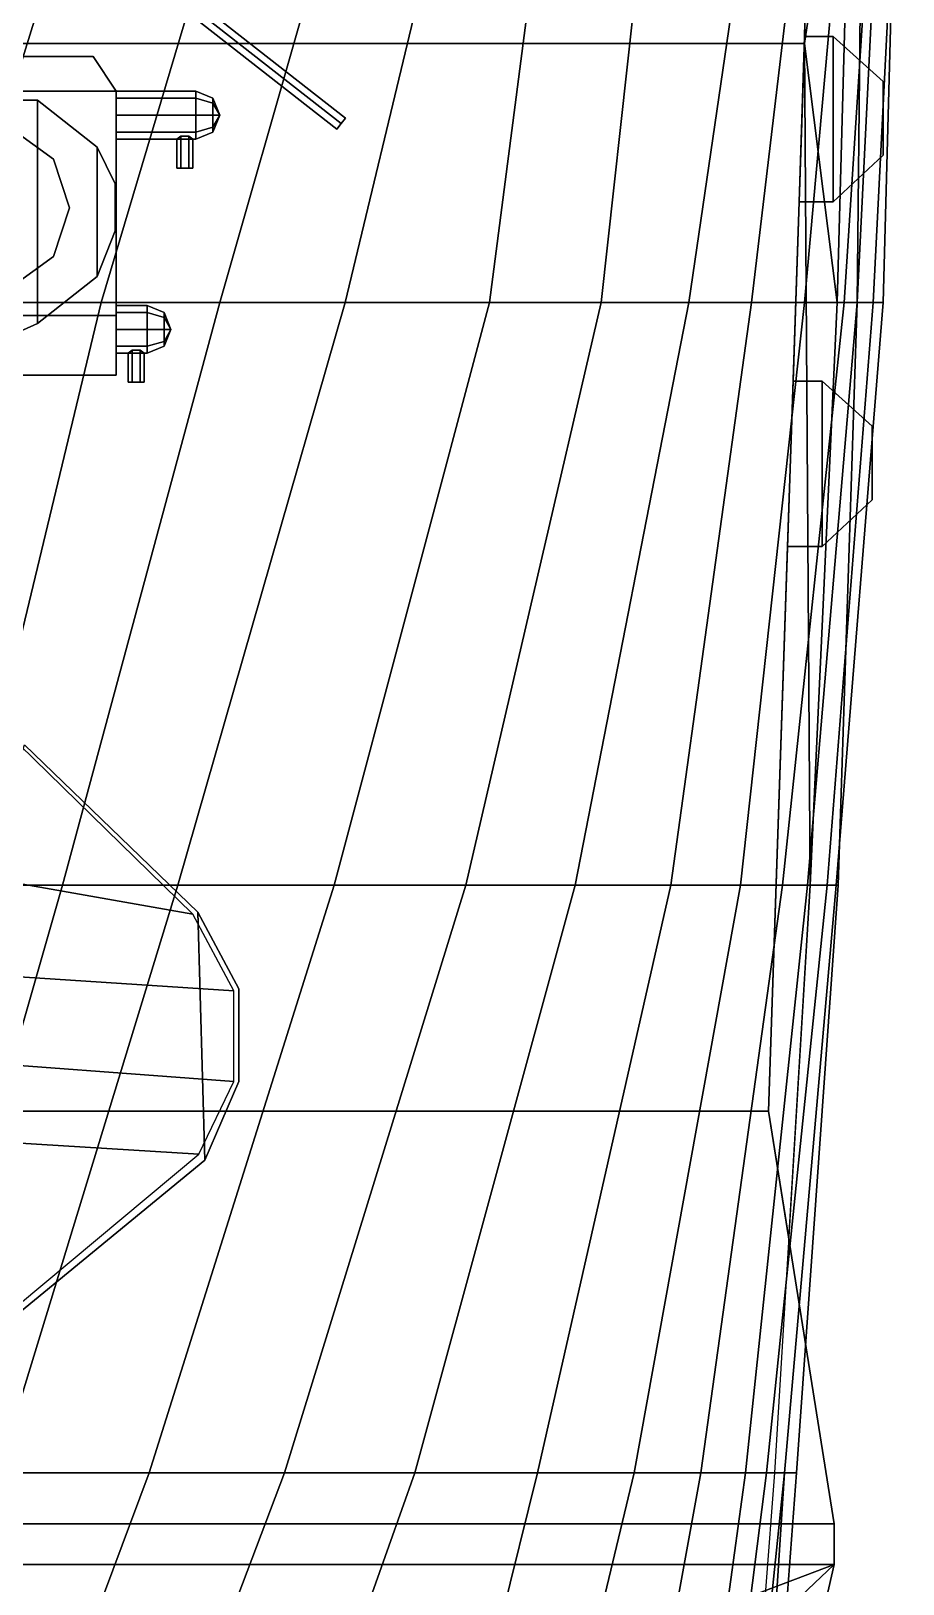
# Model space of a CAD drawing. Extents: x -14 to 14, y -80 to 101.
# Drawn here: x 4.06 to 12.82, y -39.89 to -24.3 of the extents above; entities that cross this region are included whole.
import ezdxf

# ---------------------------------------------------------------- set-up
doc = ezdxf.new("R2010")
doc.units = 0
doc.layers.get('0').update_dxf_attribs({"linetype": 'CONTINUOUS'})
for name, color, linetype in [('CITADELLE', 3, 'CONTINUOUS'), ('PLATFORMS', 6, 'CONTINUOUS'), ('RANGEFINDERS', 2, 'CONTINUOUS')]:
    doc.layers.add(name, color=color, linetype=linetype)

msp = doc.modelspace()

# ---------------------------------------------------------------- linework, layer by layer
for points in [[(12.11, -12.91, 1.9), (11.83, -24.43, 1.9), (11.83, -24.43, 1.9), (12.32, -21.15, 1.9)], [(3.22, -27.03, -9.44), (0, -27.03, -9.55), (0, -21.15, -9.55), (5.04, -21.15, -9.44)], [(4.77, -27.03, -9.34), (3.22, -27.03, -9.44), (5.04, -21.15, -9.44), (6.52, -21.15, -9.34)], [(5.96, -27.03, -9.21), (4.77, -27.03, -9.34), (6.52, -21.15, -9.34), (7.64, -21.15, -9.21)], [(7.22, -27.03, -9), (5.96, -27.03, -9.21), (7.64, -21.15, -9.21), (8.63, -21.15, -9)], [(8.67, -27.03, -8.63), (7.22, -27.03, -9), (8.63, -21.15, -9), (9.43, -21.15, -8.76)], [(9.79, -27.03, -8.17), (8.67, -27.03, -8.63), (9.43, -21.15, -8.76), (10.44, -21.15, -8.31)], [(10.67, -27.03, -7.56), (9.79, -27.03, -8.17), (10.44, -21.15, -8.31), (11.53, -21.15, -7.56)], [(11.3, -27.03, -6.9), (10.67, -27.03, -7.56), (11.53, -21.15, -7.56), (12, -21.15, -6.9)], [(11.83, -27.03, -6.04), (11.3, -27.03, -6.9), (12, -21.15, -6.9), (12.36, -21.15, -6.04)], [(12.23, -27.03, -4.63), (11.83, -27.03, -6.04), (12.36, -21.15, -6.04), (12.61, -21.15, -4.63)], [(12.32, -21.15, 1.9), (11.83, -24.43, 1.9), (11.83, -24.43, 1.9), (12.16, -27.03, 1.9)], [(12.16, -27.03, 1.9), (12.36, -27.03, 1.77), (12.42, -21.15, 1.77), (12.32, -21.15, 1.9)], [(12.36, -27.03, -3.26), (12.23, -27.03, -4.63), (12.61, -21.15, -4.63), (12.65, -21.15, -3.26)], [(12.52, -27.03, -3.04), (12.36, -27.03, -3.26), (12.65, -21.15, -3.26), (12.82, -21.15, -3.04)], [(12.36, -27.03, 1.77), (12.62, -27.03, -2.04), (12.78, -21.15, -2.05), (12.42, -21.15, 1.77)], [(12.62, -27.03, -2.04), (12.52, -27.03, -3.04), (12.82, -21.15, -3.04), (12.78, -21.15, -2.05)], [(11.89, -32.88, 1.9), (11.83, -24.43, 1.9), (11.47, -35.15, 1.9), (11.674, -36.427, 1.9)], [(12.16, -27.03, 1.9), (11.83, -24.43, 1.9), (11.83, -24.43, 1.9), (11.89, -32.88, 1.9)], [(3.36, -32.88, -9.34), (2.55, -32.88, -9.44), (3.22, -27.03, -9.44), (4.77, -27.03, -9.34)], [(4.38, -32.88, -9.21), (3.36, -32.88, -9.34), (4.77, -27.03, -9.34), (5.96, -27.03, -9.21)], [(5.54, -32.88, -9), (4.38, -32.88, -9.21), (5.96, -27.03, -9.21), (7.22, -27.03, -9)], [(7.11, -32.88, -8.63), (5.54, -32.88, -9), (7.22, -27.03, -9), (8.67, -27.03, -8.63)], [(8.43, -32.88, -8.17), (7.11, -32.88, -8.63), (8.67, -27.03, -8.63), (9.79, -27.03, -8.17)], [(9.53, -32.88, -7.56), (8.43, -32.88, -8.17), (9.79, -27.03, -8.17), (10.67, -27.03, -7.56)], [(10.49, -32.88, -6.76), (9.53, -32.88, -7.56), (10.67, -27.03, -7.56), (11.3, -27.03, -6.9)], [(11.19, -32.88, -5.77), (10.49, -32.88, -6.76), (11.3, -27.03, -6.9), (11.83, -27.03, -6.04)], [(11.61, -32.88, -4.63), (11.19, -32.88, -5.77), (11.83, -27.03, -6.04), (12.23, -27.03, -4.63)], [(11.86, -32.88, -3.26), (11.61, -32.88, -4.63), (12.23, -27.03, -4.63), (12.36, -27.03, -3.26)], [(12.06, -32.88, -3.04), (11.86, -32.88, -3.26), (12.36, -27.03, -3.26), (12.52, -27.03, -3.04)], [(11.89, -32.88, 1.9), (12.17, -32.88, 1.77), (12.36, -27.03, 1.77), (12.16, -27.03, 1.9)], [(12.15, -32.88, -2.05), (12.06, -32.88, -3.04), (12.52, -27.03, -3.04), (12.62, -27.03, -2.04)], [(12.17, -32.88, 1.77), (12.15, -32.88, -2.05), (12.62, -27.03, -2.04), (12.36, -27.03, 1.77)], [(2.69, -38.78, -9.21), (1.95, -38.78, -9.34), (3.36, -32.88, -9.34), (4.38, -32.88, -9.21)], [(3.73, -38.78, -9), (2.69, -38.78, -9.21), (4.38, -32.88, -9.21), (5.54, -32.88, -9)], [(5.25, -38.78, -8.63), (3.73, -38.78, -9), (5.54, -32.88, -9), (7.11, -32.88, -8.63)], [(6.61, -38.78, -8.17), (5.25, -38.78, -8.63), (7.11, -32.88, -8.63), (8.43, -32.88, -8.17)], [(7.92, -38.78, -7.56), (6.61, -38.78, -8.17), (8.43, -32.88, -8.17), (9.53, -32.88, -7.56)], [(9.15, -38.78, -6.76), (7.92, -38.78, -7.56), (9.53, -32.88, -7.56), (10.49, -32.88, -6.76)], [(10.12, -38.78, -5.77), (9.15, -38.78, -6.76), (10.49, -32.88, -6.76), (11.19, -32.88, -5.77)], [(10.79, -38.78, -4.63), (10.12, -38.78, -5.77), (11.19, -32.88, -5.77), (11.61, -32.88, -4.63)], [(11.24, -38.78, -3.26), (10.79, -38.78, -4.63), (11.61, -32.88, -4.63), (11.86, -32.88, -3.26)], [(11.45, -38.78, -3.04), (11.24, -38.78, -3.26), (11.86, -32.88, -3.26), (12.06, -32.88, -3.04)], [(11.63, -38.78, -2.05), (11.45, -38.78, -3.04), (12.06, -32.88, -3.04), (12.15, -32.88, -2.05)], [(11.53, -38.78, 1.9), (11.75, -38.78, 1.77), (12.17, -32.88, 1.77), (11.89, -32.88, 1.9)], [(11.75, -38.78, 1.77), (11.63, -38.78, -2.05), (12.15, -32.88, -2.05), (12.17, -32.88, 1.77)], [(3.05, -44.67, -8.63), (1.99, -44.67, -9), (3.73, -38.78, -9), (5.25, -38.78, -8.63)], [(4.38, -44.67, -8.17), (3.05, -44.67, -8.63), (5.25, -38.78, -8.63), (6.61, -38.78, -8.17)], [(5.83, -44.67, -7.56), (4.38, -44.67, -8.17), (6.61, -38.78, -8.17), (7.92, -38.78, -7.56)], [(7.69, -44.67, -6.58), (5.83, -44.67, -7.56), (7.92, -38.78, -7.56), (9.15, -38.78, -6.76)], [(8.71, -44.67, -5.77), (7.69, -44.67, -6.58), (9.15, -38.78, -6.76), (10.12, -38.78, -5.77)], [(9.72, -44.67, -4.63), (8.71, -44.67, -5.77), (10.12, -38.78, -5.77), (10.79, -38.78, -4.63)], [(10.43, -44.67, -3.26), (9.72, -44.67, -4.63), (10.79, -38.78, -4.63), (11.24, -38.78, -3.26)], [(10.7, -44.67, -3.04), (10.43, -44.67, -3.26), (11.24, -38.78, -3.26), (11.45, -38.78, -3.04)], [(11.02, -44.67, -2.05), (10.7, -44.67, -3.04), (11.45, -38.78, -3.04), (11.63, -38.78, -2.05)], [(11.25, -44.67, -0.31), (11.02, -44.67, -2.05), (11.63, -38.78, -2.05)], [(11.08, -44.67, 1.9), (11.31, -44.67, 1.77), (11.75, -38.78, 1.77), (11.53, -38.78, 1.9)], [(11.31, -44.67, 1.77), (11.25, -44.67, -0.31), (11.63, -38.78, -2.05), (11.75, -38.78, 1.77)]]:
    msp.add_3dface(points)
at = {"layer": 'CITADELLE'}
for points in [[(12.11, -12.91, 4.59), (-12.11, -12.91, 4.59), (-11.83, -24.43, 4.59), (11.83, -24.43, 4.59)], [(12.11, -12.91, 1.9), (12.11, -12.91, 4.59), (11.832, -24.36, 4.59), (11.832, -24.36, 1.9)], [(11.83, -24.43, 4.59), (-11.83, -24.43, 4.59), (-11.47, -35.15, 4.59), (11.47, -35.15, 4.59)], [(11.777, -26.02, 1.9), (11.832, -24.36, 1.9), (12.12, -24.36, 1.9), (12.12, -26.02, 1.9)], [(12.12, -26.02, 4.59), (12.12, -24.36, 4.59), (11.832, -24.36, 4.59), (11.777, -26.02, 4.59)], [(12.12, -24.36, 4.59), (12.12, -24.36, 1.9), (11.832, -24.36, 1.9), (11.832, -24.36, 4.59)], [(12.62, -24.81, 4.59), (12.62, -24.81, 2.66), (12.12, -24.36, 1.9), (12.12, -24.36, 4.59)], [(12.62, -24.81, 2.66), (12.62, -25.55, 2.66), (12.12, -26.02, 1.9), (12.12, -24.36, 1.9)], [(12.12, -24.36, 4.59), (12.12, -26.02, 4.59), (12.62, -25.55, 4.59), (12.62, -24.81, 4.59)], [(12.62, -25.55, 4.59), (12.62, -25.55, 2.66), (12.62, -24.81, 2.66), (12.62, -24.81, 4.59)], [(12.12, -26.02, 4.59), (12.12, -26.02, 1.9), (12.62, -25.55, 2.66), (12.62, -25.55, 4.59)], [(11.777, -26.02, 1.9), (11.777, -26.02, 4.59), (11.716, -27.82, 4.59), (11.716, -27.82, 1.9)], [(11.777, -26.02, 4.59), (11.777, -26.02, 1.9), (12.12, -26.02, 1.9), (12.12, -26.02, 4.59)], [(11.66, -29.48, 1.9), (11.716, -27.82, 1.9), (12.01, -27.82, 1.9), (12.01, -29.48, 1.9)], [(12.01, -29.48, 4.59), (12.01, -27.82, 4.59), (11.716, -27.82, 4.59), (11.66, -29.48, 4.59)], [(12.01, -27.82, 4.59), (12.01, -27.82, 1.9), (11.716, -27.82, 1.9), (11.716, -27.82, 4.59)], [(12.51, -28.27, 4.59), (12.51, -28.27, 2.66), (12.01, -27.82, 1.9), (12.01, -27.82, 4.59)], [(12.01, -27.82, 4.59), (12.01, -29.48, 4.59), (12.51, -29.01, 4.59), (12.51, -28.27, 4.59)], [(12.51, -28.27, 2.66), (12.51, -29.01, 2.66), (12.01, -29.48, 1.9), (12.01, -27.82, 1.9)], [(12.51, -29.01, 4.59), (12.51, -29.01, 2.66), (12.51, -28.27, 2.66), (12.51, -28.27, 4.59)], [(12.01, -29.48, 4.59), (12.01, -29.48, 1.9), (12.51, -29.01, 2.66), (12.51, -29.01, 4.59)], [(11.66, -29.48, 1.9), (11.66, -29.48, 4.59), (11.47, -35.15, 4.59), (11.47, -35.15, 1.9)], [(11.66, -29.48, 4.59), (11.66, -29.48, 1.9), (12.01, -29.48, 1.9), (12.01, -29.48, 4.59)], [(11.47, -35.15, 4.59), (-11.47, -35.15, 4.59), (-12.13, -39.29, 4.59), (12.13, -39.29, 4.59)], [(11.47, -35.15, 1.9), (11.47, -35.15, 4.59), (12.13, -39.29, 4.59), (12.13, -39.29, 1.9)], [(12.13, -39.29, 4.59), (-12.13, -39.29, 4.59), (-12.13, -39.7, 4.59), (12.13, -39.7, 4.59)], [(12.13, -39.29, 1.9), (12.13, -39.29, 4.59), (12.13, -39.7, 4.59), (12.13, -39.7, 1.9)], [(12.13, -39.7, 4.59), (-12.13, -39.7, 4.59), (-11.23, -40.04, 4.59), (11.23, -40.04, 4.59)], [(12.05, -40.05, 3.04), (12.13, -39.7, 3.04), (10.21, -41.52, 3.04), (10.67, -41.42, 3.04)], [(12.13, -39.7, 3.04), (11.23, -40.04, 3.04), (10.25, -41.21, 3.04), (10.21, -41.52, 3.04)], [(12.13, -39.7, 3.04), (12.13, -39.7, 4.59), (11.23, -40.04, 4.59), (11.23, -40.04, 3.04)], [(12.13, -39.7, 1.9), (12.13, -39.7, 3.04), (12.05, -40.05, 3.04), (12.05, -40.05, 1.9)]]:
    msp.add_3dface(points, dxfattribs=at)
at = {"layer": 'PLATFORMS'}
for points in [[(1.12, -20.5, 29.47), (1.077, -20.555, 29.4), (7.137, -25.29, 29.4), (7.18, -25.234, 29.47)], [(1.077, -20.555, 29.4), (1.12, -20.5, 29.33), (7.18, -25.234, 29.33), (7.137, -25.29, 29.4)], [(1.12, -20.5, 29.33), (1.163, -20.445, 29.4), (7.223, -25.179, 29.4), (7.18, -25.234, 29.33)], [(1.163, -20.445, 29.4), (1.12, -20.5, 29.47), (7.18, -25.234, 29.47), (7.223, -25.179, 29.4)], [(4.13, -25, 16.94), (4.13, -25, 16.79), (2.57, -25, 16.79), (2.57, -25, 16.94)], [(4.13, -27.24, 16.94), (4.13, -25, 16.94), (2.57, -25, 16.94), (2.58, -27.94, 16.94)], [(2.58, -27.94, 16.79), (2.57, -25, 16.79), (4.13, -25, 16.79), (4.13, -27.24, 16.79)], [(4.73, -25.47, 16.94), (4.73, -25.47, 16.79), (4.13, -25, 16.79), (4.13, -25, 16.94)], [(4.73, -26.77, 16.94), (4.73, -25.47, 16.94), (4.13, -25, 16.94), (4.13, -27.24, 16.94)], [(4.13, -27.24, 16.79), (4.13, -25, 16.79), (4.73, -25.47, 16.79), (4.73, -26.77, 16.79)], [(7.18, -25.234, 29.33), (7.223, -25.179, 29.4), (7.18, -25.234, 29.47), (7.137, -25.29, 29.4)], [(4.73, -26.77, 16.79), (4.73, -25.47, 16.79), (4.91, -25.84, 16.79), (4.91, -26.31, 16.79)], [(4.91, -26.31, 16.94), (4.91, -25.84, 16.94), (4.73, -25.47, 16.94), (4.73, -26.77, 16.94)], [(4.91, -25.84, 16.94), (4.91, -25.84, 16.79), (4.73, -25.47, 16.79), (4.73, -25.47, 16.94)], [(4.91, -26.31, 16.79), (4.91, -25.84, 16.79), (4.91, -25.84, 16.94), (4.91, -26.31, 16.94)], [(4.73, -26.77, 16.94), (4.73, -26.77, 16.79), (4.91, -26.31, 16.79), (4.91, -26.31, 16.94)], [(4.13, -27.24, 16.94), (4.13, -27.24, 16.79), (4.73, -26.77, 16.79), (4.73, -26.77, 16.94)], [(2.58, -27.94, 16.94), (2.58, -27.94, 16.79), (4.13, -27.24, 16.79), (4.13, -27.24, 16.94)], [(-3.95, -31.47, 13.63), (-5.69, -33.17, 13.63), (6.1, -33.94, 13.63), (5.69, -33.17, 13.63)], [(-3.95, -31.47, 13.63), (-3.95, -31.47, 13.63), (5.69, -33.17, 13.63), (3.95, -31.47, 13.63)], [(5.81, -35.64, 12.48), (1.35, -39.3, 12.48), (4, -31.47, 12.48), (5.74, -33.15, 12.48)], [(5.74, -33.15, 12.48), (4, -31.47, 12.48), (4, -31.47, 12.63), (5.74, -33.15, 12.63)], [(-5.69, -33.17, 13.63), (-6.1, -33.94, 13.63), (6.1, -34.85, 13.63), (6.1, -33.94, 13.63)], [(6.15, -33.92, 12.48), (5.74, -33.15, 12.48), (5.74, -33.15, 12.63), (6.15, -33.92, 12.63)], [(6.15, -34.85, 12.48), (5.81, -35.64, 12.48), (5.74, -33.15, 12.48), (6.15, -33.92, 12.48)], [(-6.1, -33.94, 13.63), (-6.1, -34.85, 13.63), (5.75, -35.58, 13.63), (6.1, -34.85, 13.63)], [(6.15, -33.92, 12.63), (6.15, -34.85, 12.63), (6.15, -34.85, 12.48), (6.15, -33.92, 12.48)], [(-6.1, -34.85, 13.63), (-5.75, -35.58, 13.63), (1.35, -39.25, 13.63), (5.75, -35.58, 13.63)], [(6.15, -34.85, 12.63), (5.81, -35.64, 12.63), (5.81, -35.64, 12.48), (6.15, -34.85, 12.48)], [(5.81, -35.64, 12.63), (1.35, -39.3, 12.63), (1.35, -39.3, 12.48), (5.81, -35.64, 12.48)]]:
    msp.add_3dface(points, dxfattribs=at)
at = {"layer": 'RANGEFINDERS'}
for points in [[(2.32, -24.91, 18), (2.55, -24.56, 18), (4.69, -24.56, 18), (4.92, -24.91, 18)], [(4.92, -24.91, 20), (4.69, -24.56, 20), (2.55, -24.56, 20), (2.32, -24.91, 20)], [(4.69, -24.56, 20), (4.69, -24.56, 18), (2.55, -24.56, 18), (2.55, -24.56, 20)], [(4.92, -24.91, 18), (4.69, -24.56, 18), (4.69, -24.56, 20), (4.92, -24.91, 20)], [(2.32, -27.76, 18), (2.32, -24.91, 18), (4.92, -24.91, 18), (4.92, -27.76, 18)], [(4.92, -27.16, 20), (4.92, -24.91, 20), (2.32, -24.91, 20), (2.32, -27.16, 20)], [(4.92, -27.76, 18), (4.92, -24.91, 18), (4.92, -24.91, 19), (4.92, -27.76, 19)], [(4.92, -27.76, 19), (4.92, -24.91, 19), (4.92, -24.91, 20), (4.92, -27.16, 20)], [(4.92, -24.98, 19.43), (4.92, -24.91, 19.6), (5.72, -24.91, 19.6), (5.72, -24.98, 19.43)], [(4.92, -24.91, 19.6), (4.92, -24.98, 19.77), (5.72, -24.98, 19.77), (5.72, -24.91, 19.6)], [(5.89, -24.98, 19.6), (5.72, -24.91, 19.6), (5.72, -24.98, 19.77), (5.89, -25.03, 19.72)], [(5.89, -25.03, 19.48), (5.72, -24.98, 19.43), (5.72, -24.91, 19.6), (5.89, -24.98, 19.6)], [(4.92, -25.15, 19.36), (4.92, -24.98, 19.43), (5.72, -24.98, 19.43), (5.72, -25.15, 19.36)], [(4.92, -24.98, 19.77), (4.92, -25.15, 19.84), (5.72, -25.15, 19.84), (5.72, -24.98, 19.77)], [(5.89, -25.03, 19.72), (5.72, -24.98, 19.77), (5.72, -25.15, 19.84), (5.89, -25.15, 19.77)], [(5.89, -25.15, 19.43), (5.72, -25.15, 19.36), (5.72, -24.98, 19.43), (5.89, -25.03, 19.48)], [(5.96, -25.15, 19.6), (5.89, -24.98, 19.6), (5.89, -25.03, 19.72), (5.96, -25.15, 19.6)], [(5.96, -25.15, 19.6), (5.89, -25.03, 19.48), (5.89, -24.98, 19.6), (5.96, -25.15, 19.6)], [(5.96, -25.15, 19.6), (5.89, -25.03, 19.72), (5.89, -25.15, 19.77), (5.96, -25.15, 19.6)], [(5.96, -25.15, 19.6), (5.89, -25.15, 19.43), (5.89, -25.03, 19.48), (5.96, -25.15, 19.6)], [(4.92, -25.32, 19.43), (4.92, -25.15, 19.36), (5.72, -25.15, 19.36), (5.72, -25.32, 19.43)], [(4.92, -25.15, 19.84), (4.92, -25.32, 19.77), (5.72, -25.32, 19.77), (5.72, -25.15, 19.84)], [(5.89, -25.15, 19.77), (5.72, -25.15, 19.84), (5.72, -25.32, 19.77), (5.89, -25.27, 19.72)], [(5.89, -25.27, 19.48), (5.72, -25.32, 19.43), (5.72, -25.15, 19.36), (5.89, -25.15, 19.43)], [(5.96, -25.15, 19.6), (5.89, -25.15, 19.77), (5.89, -25.27, 19.72), (5.96, -25.15, 19.6)], [(5.96, -25.15, 19.6), (5.89, -25.27, 19.72), (5.89, -25.32, 19.6), (5.96, -25.15, 19.6)], [(5.96, -25.15, 19.6), (5.89, -25.32, 19.6), (5.89, -25.27, 19.48), (5.96, -25.15, 19.6)], [(5.96, -25.15, 19.6), (5.89, -25.27, 19.48), (5.89, -25.15, 19.43), (5.96, -25.15, 19.6)], [(4.291, -25.592, 16.94), (3.876, -25.291, 16.94), (3.876, -25.291, 18), (4.291, -25.592, 18)], [(4.92, -25.39, 19.6), (4.92, -25.32, 19.43), (5.72, -25.32, 19.43), (5.72, -25.39, 19.6)], [(4.92, -25.32, 19.77), (4.92, -25.39, 19.6), (5.72, -25.39, 19.6), (5.72, -25.32, 19.77)], [(5.53, -25.39, 19.6), (5.57, -25.36, 19.531), (5.57, -25.68, 19.531), (5.53, -25.68, 19.6)], [(5.57, -25.36, 19.669), (5.53, -25.39, 19.6), (5.53, -25.68, 19.6), (5.57, -25.68, 19.669)], [(5.57, -25.36, 19.531), (5.65, -25.36, 19.531), (5.65, -25.68, 19.531), (5.57, -25.68, 19.531)], [(5.65, -25.36, 19.669), (5.57, -25.36, 19.669), (5.57, -25.68, 19.669), (5.65, -25.68, 19.669)], [(5.65, -25.36, 19.531), (5.69, -25.39, 19.6), (5.69, -25.68, 19.6), (5.65, -25.68, 19.531)], [(5.69, -25.39, 19.6), (5.65, -25.36, 19.669), (5.65, -25.68, 19.669), (5.69, -25.68, 19.6)], [(5.89, -25.27, 19.72), (5.72, -25.32, 19.77), (5.72, -25.39, 19.6), (5.89, -25.32, 19.6)], [(5.89, -25.32, 19.6), (5.72, -25.39, 19.6), (5.72, -25.32, 19.43), (5.89, -25.27, 19.48)], [(4.45, -26.08, 16.94), (4.291, -25.592, 16.94), (4.291, -25.592, 18), (4.45, -26.08, 18)], [(5.57, -25.68, 19.531), (5.65, -25.68, 19.531), (5.69, -25.68, 19.6), (5.53, -25.68, 19.6)], [(5.53, -25.68, 19.6), (5.69, -25.68, 19.6), (5.65, -25.68, 19.669), (5.57, -25.68, 19.669)], [(4.291, -26.568, 16.94), (4.45, -26.08, 16.94), (4.45, -26.08, 18), (4.291, -26.568, 18)], [(3.876, -26.869, 16.94), (4.291, -26.568, 16.94), (4.291, -26.568, 18), (3.876, -26.869, 18)], [(4.92, -27.06, 18.89), (4.92, -27.13, 19.06), (5.23, -27.13, 19.06), (5.23, -27.06, 18.89)], [(4.92, -27.13, 18.72), (4.92, -27.06, 18.89), (5.23, -27.06, 18.89), (5.23, -27.13, 18.72)], [(5.4, -27.13, 18.89), (5.23, -27.06, 18.89), (5.23, -27.13, 19.06), (5.4, -27.18, 19.01)], [(5.4, -27.18, 18.77), (5.23, -27.13, 18.72), (5.23, -27.06, 18.89), (5.4, -27.13, 18.89)], [(2.32, -27.16, 20), (2.32, -27.76, 19), (4.92, -27.76, 19), (4.92, -27.16, 20)], [(4.92, -27.13, 19.06), (4.92, -27.3, 19.13), (5.23, -27.3, 19.13), (5.23, -27.13, 19.06)], [(4.92, -27.3, 18.65), (4.92, -27.13, 18.72), (5.23, -27.13, 18.72), (5.23, -27.3, 18.65)], [(5.4, -27.18, 19.01), (5.23, -27.13, 19.06), (5.23, -27.3, 19.13), (5.4, -27.3, 19.06)], [(5.4, -27.3, 18.72), (5.23, -27.3, 18.65), (5.23, -27.13, 18.72), (5.4, -27.18, 18.77)], [(5.47, -27.3, 18.89), (5.4, -27.13, 18.89), (5.4, -27.18, 19.01), (5.47, -27.3, 18.89)], [(5.47, -27.3, 18.89), (5.4, -27.18, 18.77), (5.4, -27.13, 18.89), (5.47, -27.3, 18.89)], [(5.47, -27.3, 18.89), (5.4, -27.18, 19.01), (5.4, -27.3, 19.06), (5.47, -27.3, 18.89)], [(5.47, -27.3, 18.89), (5.4, -27.3, 18.72), (5.4, -27.18, 18.77), (5.47, -27.3, 18.89)], [(4.92, -27.3, 19.13), (4.92, -27.47, 19.06), (5.23, -27.47, 19.06), (5.23, -27.3, 19.13)], [(4.92, -27.47, 18.72), (4.92, -27.3, 18.65), (5.23, -27.3, 18.65), (5.23, -27.47, 18.72)], [(5.4, -27.3, 19.06), (5.23, -27.3, 19.13), (5.23, -27.47, 19.06), (5.4, -27.42, 19.01)], [(5.4, -27.42, 18.77), (5.23, -27.47, 18.72), (5.23, -27.3, 18.65), (5.4, -27.3, 18.72)], [(5.4, -27.42, 19.01), (5.23, -27.47, 19.06), (5.23, -27.54, 18.89), (5.4, -27.47, 18.89)], [(5.4, -27.47, 18.89), (5.23, -27.54, 18.89), (5.23, -27.47, 18.72), (5.4, -27.42, 18.77)], [(5.47, -27.3, 18.89), (5.4, -27.3, 19.06), (5.4, -27.42, 19.01), (5.47, -27.3, 18.89)], [(5.47, -27.3, 18.89), (5.4, -27.42, 19.01), (5.4, -27.47, 18.89), (5.47, -27.3, 18.89)], [(5.47, -27.3, 18.89), (5.4, -27.47, 18.89), (5.4, -27.42, 18.77), (5.47, -27.3, 18.89)], [(5.47, -27.3, 18.89), (5.4, -27.42, 18.77), (5.4, -27.3, 18.72), (5.47, -27.3, 18.89)], [(4.92, -27.54, 18.89), (4.92, -27.47, 18.72), (5.23, -27.47, 18.72), (5.23, -27.54, 18.89)], [(4.92, -27.47, 19.06), (4.92, -27.54, 18.89), (5.23, -27.54, 18.89), (5.23, -27.47, 19.06)], [(5.04, -27.54, 18.89), (5.08, -27.51, 18.821), (5.08, -27.83, 18.821), (5.04, -27.83, 18.89)], [(5.08, -27.51, 18.959), (5.04, -27.54, 18.89), (5.04, -27.83, 18.89), (5.08, -27.83, 18.959)], [(5.08, -27.51, 18.821), (5.16, -27.51, 18.821), (5.16, -27.83, 18.821), (5.08, -27.83, 18.821)], [(5.16, -27.51, 18.959), (5.08, -27.51, 18.959), (5.08, -27.83, 18.959), (5.16, -27.83, 18.959)], [(5.16, -27.51, 18.821), (5.2, -27.54, 18.89), (5.2, -27.83, 18.89), (5.16, -27.83, 18.821)], [(5.2, -27.54, 18.89), (5.16, -27.51, 18.959), (5.16, -27.83, 18.959), (5.2, -27.83, 18.89)], [(2.32, -27.76, 19), (2.32, -27.76, 18), (4.92, -27.76, 18), (4.92, -27.76, 19)], [(5.08, -27.83, 18.821), (5.16, -27.83, 18.821), (5.2, -27.83, 18.89), (5.04, -27.83, 18.89)], [(5.04, -27.83, 18.89), (5.2, -27.83, 18.89), (5.16, -27.83, 18.959), (5.08, -27.83, 18.959)]]:
    msp.add_3dface(points, dxfattribs=at)

doc.saveas('drawing.dxf')
